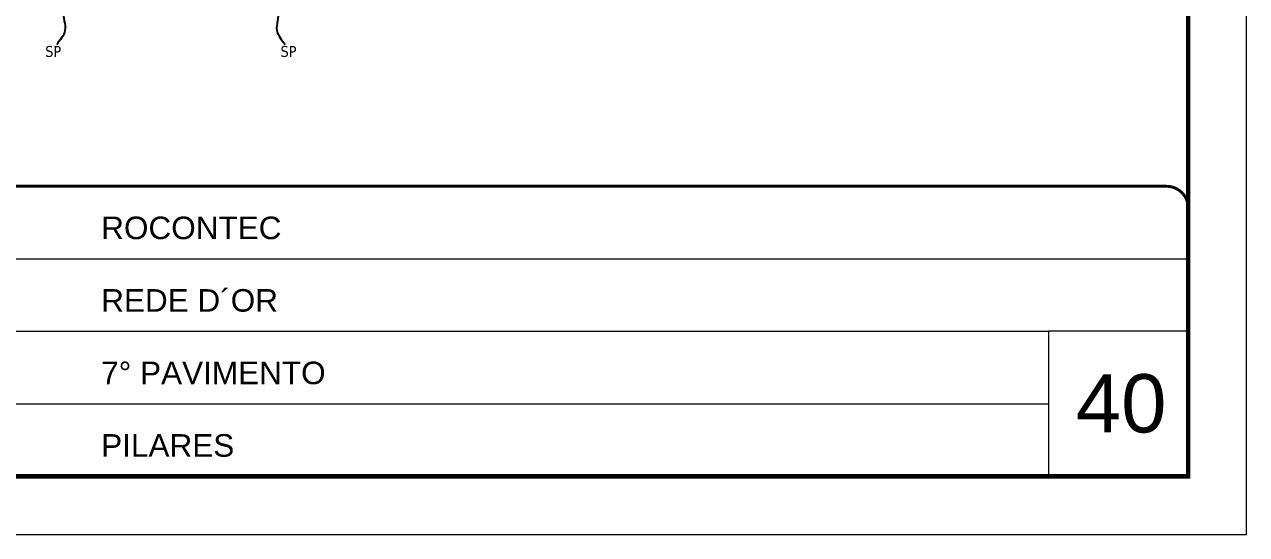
# Model space of a CAD drawing. Extents: x 28748 to 35002, y 14885 to 43501.
# Drawn here: x 34149 to 34988, y 32114 to 32464 of the extents above; entities that cross this region are included whole.
import ezdxf

# ---------------------------------------------------------------- set-up
doc = ezdxf.new("R2010")
doc.units = 0
doc.linetypes.add('CONTINUO', pattern=[0])
doc.linetypes.add('DASHED', pattern=[0.75, 0.5, -0.25])
for name, color, linetype, lineweight in [('CARIMBO', 255, 'Continuous', 9), ('Folhas', 255, 'Continuous', 9), ('SARRAFO DE PRESSAO', 251, 'DASHED', 9)]:
    doc.layers.add(name, color=color, linetype=linetype, lineweight=lineweight)
doc.layers.add('COTA', color=241, linetype='Continuous')
doc.layers.add('texto', color=7, linetype='Continuous')
doc.styles.add('ARIAL', font='arial.ttf')
doc.styles.get("Standard").update_dxf_attribs({"font": 'arial.ttf'})
doc.dimstyles.get("Standard").update_dxf_attribs({"dimtxt": 0.18, "dimasz": 0.18, "dimexe": 0.18, "dimexo": 0.0625, "dimgap": 0.09, "dimtad": 0, "dimtih": 1, "dimtoh": 1, "dimdec": 4, "dimzin": 0, "dimdsep": 46, "dimtxsty": 'Standard', "dimcen": 0.09, "dimadec": 0, "dimazin": 0, "dimtfac": 1, "dimtdec": 4, "dimtofl": 0, "dimtmove": 0, "dimatfit": 3, "dimfxl": 1, "dimtolj": 1, "dimtzin": 0, "dimarcsym": 0})

# ---------------------------------------------------------------- blocks, each defined once
blk = doc.blocks.new('9999999999')
at = {"color": 30, "linetype": 'CONTINUO'}
for p, q in [((98564.56, 34379.64), (99583.98, 34379.64)), ((98564.56, 34329.83), (99487.98, 34329.83)), ((99583.98, 34329.83), (99487.98, 34329.83)), ((99487.98, 34329.83), (99487.98, 34230.21)), ((98564.56, 34280.02), (99487.98, 34280.02))]:
    blk.add_line(p, q, dxfattribs=at)
at = {"color": 30, "linetype": 'CONTINUO', "const_width": 2}
blk.add_lwpolyline([(99583.98, 34230.21), (99583.98, 34414.45, 0.414214), (99568.98, 34429.45), (98228.98, 34429.45, 0.414214), (98213.98, 34414.45), (98213.98, 34245.21, 0.414214), (98228.98, 34230.21), (99583.98, 34230.21)], format="xyb", dxfattribs=at)
at = {"layer": 'Folhas'}
blk.add_lwpolyline([(98138.98, 34190.21), (99623.98, 34190.21), (99623.98, 35240.21), (98138.98, 35240.21)], close=True, dxfattribs=at)
at = {"layer": 'Folhas', "color": 30, "const_width": 3}
blk.add_lwpolyline([(98213.98, 34230.21), (99583.98, 34230.21), (99583.98, 35200.21), (98213.98, 35200.21)], close=True, dxfattribs=at)
at = {"color": 7, "linetype": 'Continuous', "ltscale": 5, "style": 'ARIAL'}
for s, height, p in [('ROCONTEC', 15.483, (98837.68, 34393.13)), ('REDE D´OR', 15.483, (98837.68, 34343.32)), ('7° PAVIMENTO', 15.4829, (98837.68, 34293.51)), ('PILARES', 15.483, (98837.68, 34243.7))]:
    blk.add_text(s, height=height, dxfattribs=at).set_placement(p)

msp = doc.modelspace()

# ---------------------------------------------------------------- block references
at = {"layer": 'SARRAFO DE PRESSAO', "color": 6, "linetype": 'ByBlock'}
msp.add_blockref('9999999999', (-64635.64, -2076.64), dxfattribs=at)

# ---------------------------------------------------------------- texts
at = {"layer": 'CARIMBO', "style": 'ARIAL'}
msp.add_text('40', height=40, dxfattribs=at).set_placement((34871.2, 32183.71))
at = {"layer": 'texto', "color": 0, "char_height": 7.5, "attachment_point": 5}
for insert in [(34169.08, 32445.36), (34330.63, 32445.36)]:
    msp.add_mtext('{\\fTahoma|b0|i0|c0|p34;\\C4;SP}', dxfattribs=dict(at, insert=insert))

# ---------------------------------------------------------------- leaders
at = {"layer": 'COTA', "path_type": 1}
for points in [[(34192.03, 32484.67), (34176.24, 32472.84), (34177.17, 32459.83), (34171.62, 32450.05)], [(34307.69, 32484.67), (34323.47, 32472.84), (34322.55, 32459.83), (34328.1, 32450.05)]]:
    msp.add_leader(points, dimstyle='Standard', override={"dimasz": 8}, dxfattribs=at)

doc.saveas('drawing.dxf')
